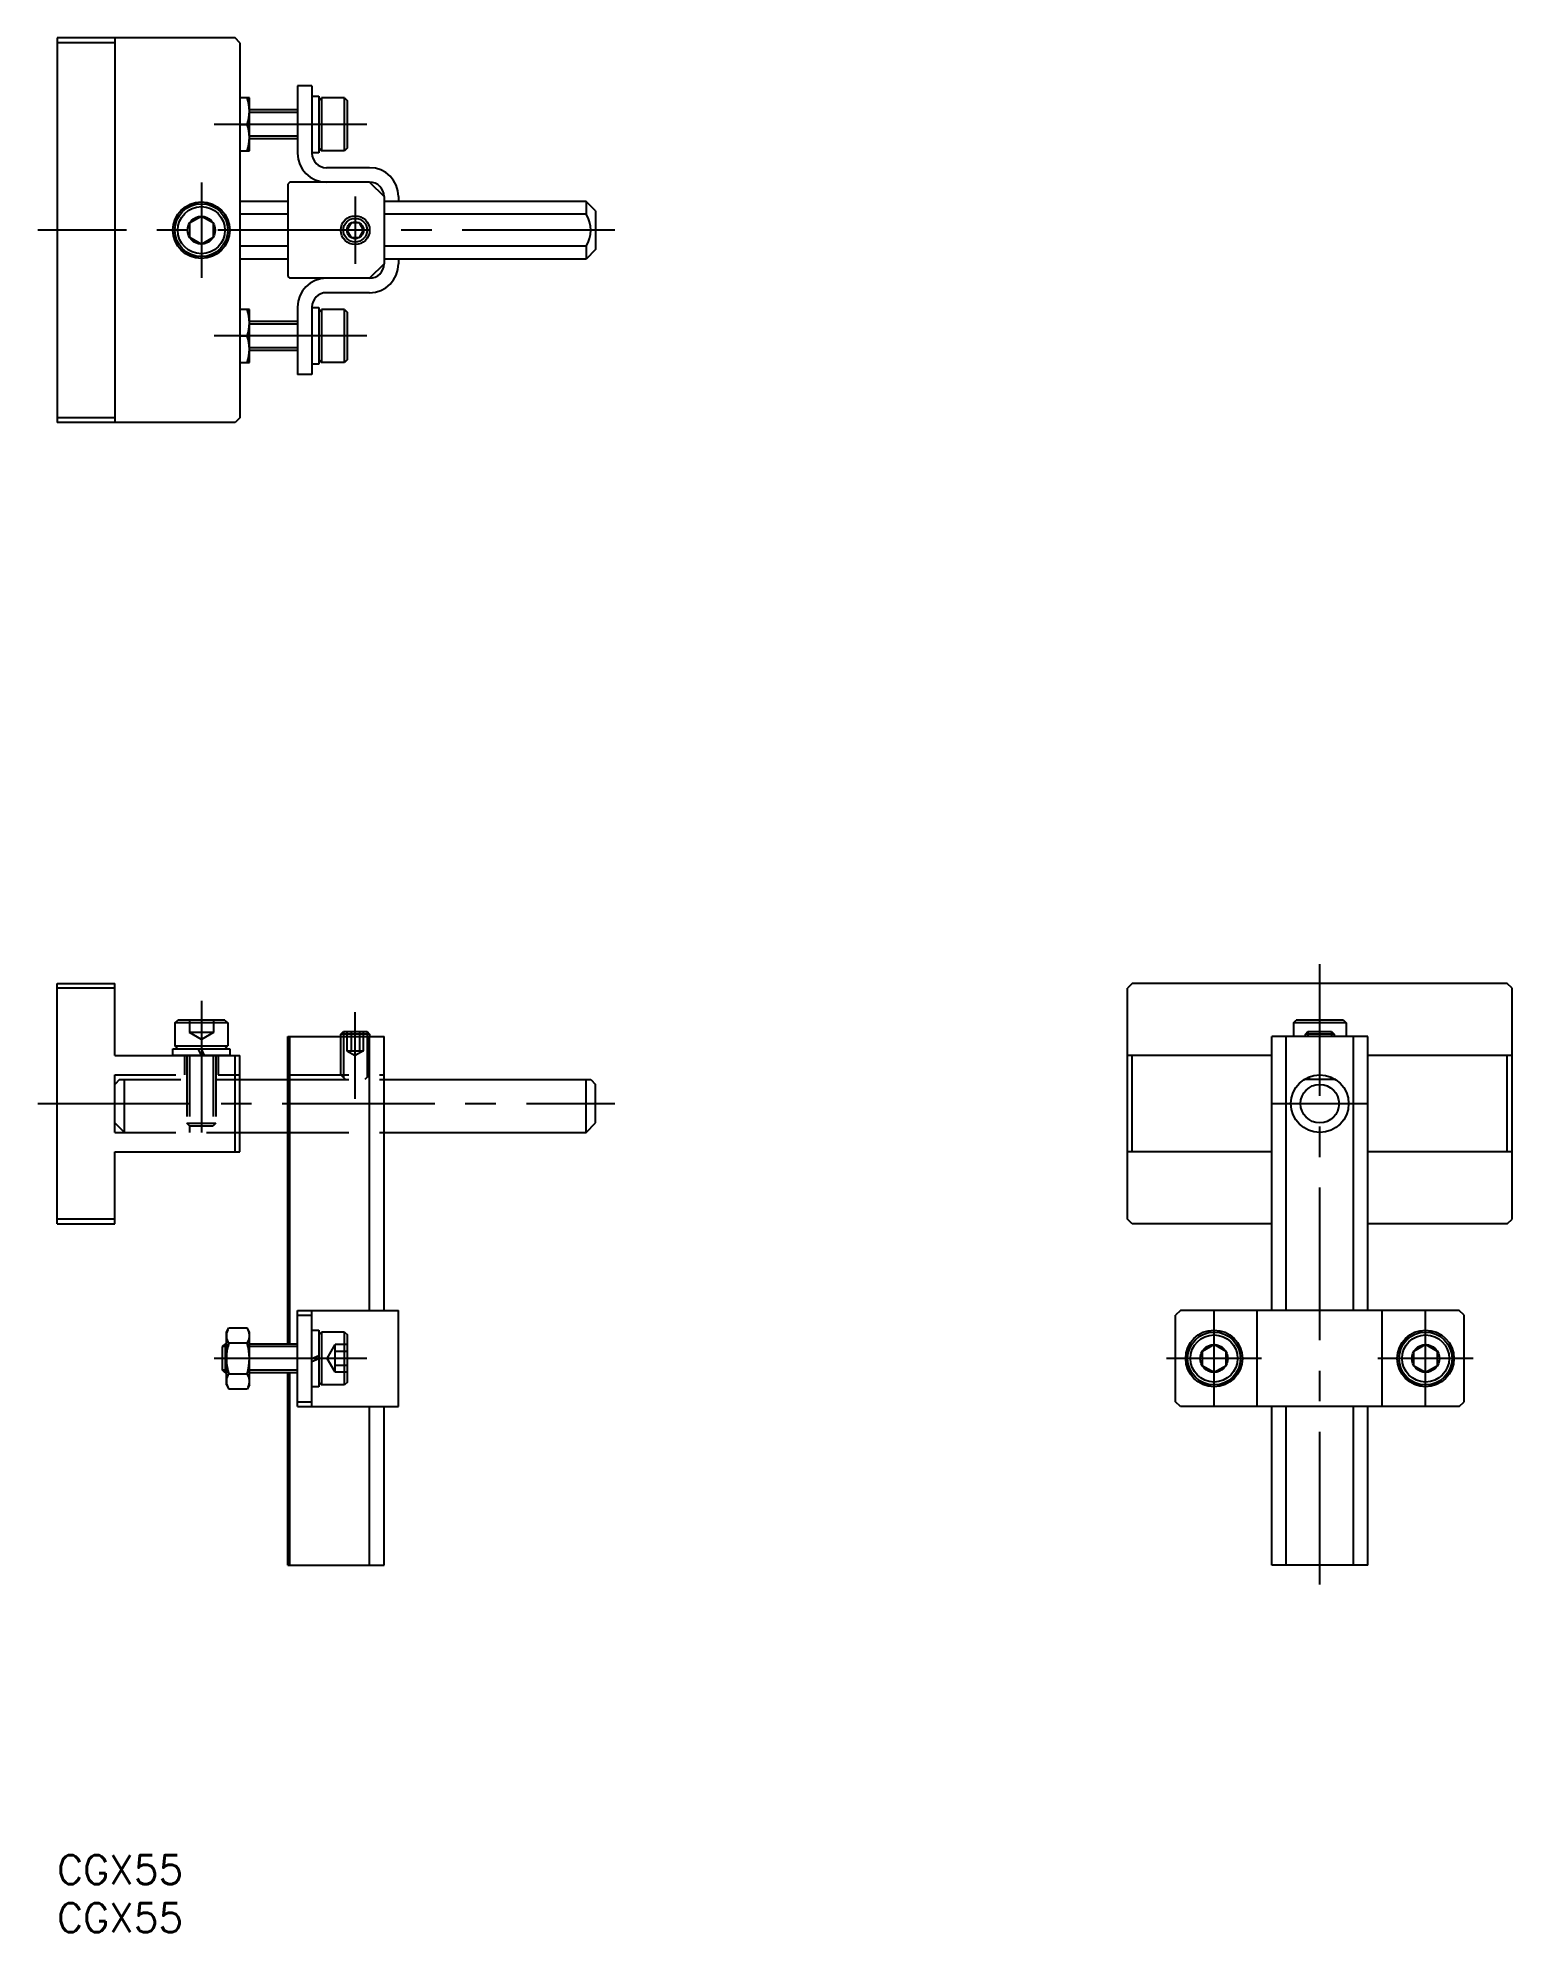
# Model space of a CAD drawing. Extents: x -2 to 151, y -8 to 189.
import ezdxf

# ---------------------------------------------------------------- set-up
doc = ezdxf.new("R2010")
doc.units = 0
doc.header["$LTSCALE"] = 0.5
doc.linetypes.add('CENTER', pattern=[50.8, 31.75, -6.35, 6.35, -6.35])
doc.linetypes.add('DASHED', pattern=[19.05, 12.7, -6.35])
doc.layers.get('0').update_dxf_attribs({"linetype": 'CONTINUOUS'})
doc.layers.add('CENTER', color=1, linetype='CENTER')
doc.styles.get("Standard").update_dxf_attribs({"font": 'txt.shx', "height": 3, "bigfont": 'bigfont.shx'})

# ---------------------------------------------------------------- blocks, each defined once
blk = doc.blocks.new('*U53')
at = {"color": 7, "linetype": 'CONTINUOUS'}
blk.add_text('CGX55', height=3, dxfattribs=at).set_placement((0, -3))
blk = doc.blocks.new('*U54')
at = {"color": 7, "linetype": 'CONTINUOUS'}
blk.add_text('CGX55', height=3, dxfattribs=at).set_placement((0, -8))

msp = doc.modelspace()

# ---------------------------------------------------------------- linework, layer by layer
at = {"color": 7, "linetype": 'CONTINUOUS'}
for p, q in [((18.5, 189), (0, 189)), ((0, 189), (0, 149)), ((6, 188.5), (0, 188.5)), ((6, 189), (6, 149)), ((19, 188.5), (18.5, 189)), ((19, 188.5), (19, 149.5)), ((25, 184), (25, 177)), ((26.5, 184), (25, 184)), ((26.5, 184), (26.5, 177)), ((20, 182.75), (19, 182.75)), ((20, 177.25), (20, 182.75)), ((25, 181.5), (20, 181.5)), ((26.5, 182.95), (27.2, 182.95)), ((27.2, 182.95), (27.2, 177.05)), ((27.2, 182.45), (27.5, 182.75)), ((29.9, 182.75), (27.5, 182.75)), ((27.5, 182.75), (27.5, 177.25)), ((29.9, 182.75), (30.2, 182.45)), ((29.9, 177.25), (29.9, 182.75)), ((30.2, 177.55), (30.2, 182.45)), ((19, 180), (19.75, 180)), ((25, 178.5), (20, 178.5)), ((27.2, 177.55), (27.5, 177.25)), ((30.2, 177.55), (29.9, 177.25)), ((19, 177.25), (20, 177.25)), ((27.2, 177.05), (26.5, 177.05)), ((29.9, 177.25), (27.5, 177.25)), ((32.5, 175.5), (28, 175.5)), ((24.2, 174), (24, 173.8)), ((24, 173.8), (24, 164.2)), ((32.5, 174), (24.2, 174)), ((32.5, 174), (34, 172.5)), ((24, 172), (19, 172)), ((34, 172.5), (34, 165.5)), ((55, 172), (34, 172)), ((35.5, 172.5), (35.5, 172)), ((55, 172), (55, 170.66)), ((56, 171), (55, 172)), ((15, 170.44), (13.75, 169.72)), ((13.75, 169.72), (13.75, 168.28)), ((16.25, 169.72), (15, 170.44)), ((16.25, 168.28), (16.25, 169.72)), ((24, 170.66), (19, 170.66)), ((30.57, 169.75), (30.13, 169)), ((31.43, 169.75), (30.57, 169.75)), ((31.87, 169), (31.43, 169.75)), ((55, 170.66), (34, 170.66)), ((56, 171), (56, 167)), ((13.75, 168.28), (15, 167.56)), ((15, 167.56), (16.25, 168.28)), ((30.13, 169), (30.57, 168.25)), ((30.57, 168.25), (31.43, 168.25)), ((31.43, 168.25), (31.87, 169)), ((14.67, 166.07), (14.67, 166.27)), ((15, 166.05), (15, 166.25)), ((24, 167.34), (19, 167.34)), ((24, 166), (19, 166)), ((34, 165.5), (32.5, 164)), ((55, 167.34), (34, 167.34)), ((55, 166), (34, 166)), ((35.5, 166), (35.5, 165.5)), ((55, 167.34), (55, 166)), ((56, 167), (55, 166)), ((24, 164.2), (24.2, 164)), ((32.5, 164), (24.2, 164)), ((32.5, 162.5), (28, 162.5)), ((20, 160.75), (19, 160.75)), ((20, 155.25), (20, 160.75)), ((25, 161), (25, 154)), ((26.5, 161), (26.5, 154)), ((26.5, 160.95), (27.2, 160.95)), ((27.2, 160.95), (27.2, 155.05)), ((27.2, 160.45), (27.5, 160.75)), ((29.9, 160.75), (27.5, 160.75)), ((27.5, 160.75), (27.5, 155.25)), ((29.9, 160.75), (30.2, 160.45)), ((29.9, 155.25), (29.9, 160.75)), ((30.2, 155.55), (30.2, 160.45)), ((19, 158), (19.75, 158)), ((25, 159.5), (20, 159.5)), ((25, 156.5), (20, 156.5)), ((19, 155.25), (20, 155.25)), ((26.5, 154), (25, 154)), ((27.2, 155.05), (26.5, 155.05)), ((27.2, 155.55), (27.5, 155.25)), ((29.9, 155.25), (27.5, 155.25)), ((30.2, 155.55), (29.9, 155.25)), ((6, 149.5), (0, 149.5)), ((18.5, 149), (0, 149)), ((19, 149.5), (18.5, 149)), ((0, 65.66), (0, 90.66)), ((0, 90.66), (6, 90.66)), ((6, 83.16), (6, 90.66)), ((111.81, 90.66), (111.31, 90.16)), ((150.81, 90.66), (111.81, 90.66)), ((151.31, 90.16), (150.81, 90.66)), ((6, 90.16), (0, 90.16)), ((111.31, 66.16), (111.31, 90.16)), ((151.31, 66.16), (151.31, 90.16)), ((12.25, 86.56), (12.55, 86.86)), ((17.45, 86.86), (12.55, 86.86)), ((17.45, 86.86), (17.75, 86.56)), ((128.56, 86.56), (128.86, 86.86)), ((133.76, 86.86), (128.86, 86.86)), ((133.76, 86.86), (134.06, 86.56)), ((12.25, 86.56), (12.25, 84.16)), ((17.75, 86.56), (12.25, 86.56)), ((17.75, 86.56), (17.75, 84.16)), ((24, 85.16), (34, 85.16)), ((24, 53.16), (24, 85.16)), ((24.2, 53.16), (24.2, 85.16)), ((29.5, 85.39), (29.77, 85.66)), ((29.5, 85.16), (29.5, 85.39)), ((32.5, 85.39), (29.5, 85.39)), ((29.77, 85.66), (32.23, 85.66)), ((32.23, 85.66), (32.5, 85.39)), ((32.5, 85.39), (32.5, 85.16)), ((32.5, 56.66), (32.5, 85.16)), ((34, 56.66), (34, 85.16)), ((126.31, 56.66), (126.31, 85.16)), ((136.31, 85.16), (126.31, 85.16)), ((127.81, 56.66), (127.81, 85.16)), ((134.06, 86.56), (128.56, 86.56)), ((128.56, 86.56), (128.56, 85.16)), ((129.81, 85.39), (130.08, 85.66)), ((129.81, 85.16), (129.81, 85.39)), ((132.81, 85.39), (129.81, 85.39)), ((130.08, 85.66), (132.54, 85.66)), ((132.54, 85.66), (132.81, 85.39)), ((132.81, 85.39), (132.81, 85.16)), ((134.06, 86.56), (134.06, 85.16)), ((134.81, 56.66), (134.81, 85.16)), ((136.31, 56.66), (136.31, 85.16)), ((6, 83.16), (19, 83.16)), ((12.05, 83.16), (12.05, 83.86)), ((12.05, 83.86), (17.95, 83.86)), ((17.95, 83.16), (12.05, 83.16)), ((12.55, 83.86), (12.25, 84.16)), ((12.25, 84.16), (17.75, 84.16)), ((15, 83.16), (14.67, 83.86)), ((15.33, 83.16), (15, 83.86)), ((17.45, 83.86), (17.75, 84.16)), ((17.95, 83.86), (17.95, 83.16)), ((18.5, 73.16), (18.5, 83.16)), ((19, 73.16), (19, 83.16)), ((126.31, 83.16), (111.31, 83.16)), ((111.81, 73.16), (111.81, 83.16)), ((151.31, 83.16), (136.31, 83.16)), ((150.81, 73.16), (150.81, 83.16)), ((130.07, 80.89), (130.31, 80.66)), ((132.54, 80.89), (132.31, 80.66)), ((19, 80.66), (24, 80.66)), ((34, 80.66), (55.5, 80.66)), ((55, 75.16), (55, 80.66)), ((55.5, 80.66), (56, 80.16)), ((56, 76.16), (56, 80.16)), ((132.97, 80.66), (129.65, 80.66)), ((19, 75.16), (24, 75.16)), ((34, 75.16), (55, 75.16)), ((55, 75.16), (56, 76.16)), ((6, 73.16), (19, 73.16)), ((6, 65.66), (6, 73.16)), ((126.31, 73.16), (111.31, 73.16)), ((151.31, 73.16), (136.31, 73.16)), ((6, 66.16), (0, 66.16)), ((0, 65.66), (6, 65.66)), ((111.81, 65.66), (111.31, 66.16)), ((126.31, 65.66), (111.81, 65.66)), ((150.81, 65.66), (136.31, 65.66)), ((150.81, 65.66), (151.31, 66.16)), ((25, 46.66), (25, 56.66)), ((25, 56.66), (35.5, 56.66)), ((25, 56.16), (26.5, 56.16)), ((26.5, 46.66), (26.5, 56.66)), ((35.5, 46.66), (35.5, 56.66)), ((116.81, 56.66), (116.31, 56.16)), ((116.31, 47.16), (116.31, 56.16)), ((145.81, 56.66), (116.81, 56.66)), ((124.81, 46.66), (124.81, 56.66)), ((137.81, 46.66), (137.81, 56.66)), ((146.31, 56.16), (145.81, 56.66)), ((146.31, 47.16), (146.31, 56.16)), ((17.6, 54.41), (17.85, 54.83)), ((17.6, 48.91), (17.6, 54.41)), ((17.85, 54.83), (19.75, 54.83)), ((19.75, 53.25), (17.85, 53.25)), ((20, 54.41), (19.75, 54.83)), ((20, 48.91), (20, 54.41)), ((26.5, 54.61), (27.2, 54.61)), ((27.2, 54.61), (27.2, 48.71)), ((27.2, 54.11), (27.5, 54.41)), ((29.9, 54.41), (27.5, 54.41)), ((27.5, 54.41), (27.5, 48.91)), ((29.9, 54.41), (30.2, 54.11)), ((29.9, 48.91), (29.9, 54.41)), ((30.2, 49.21), (30.2, 54.11)), ((17.2, 52.89), (17.47, 53.16)), ((17.2, 50.43), (17.2, 52.89)), ((17.6, 53.16), (17.47, 53.16)), ((17.47, 53.16), (17.47, 50.16)), ((17.6, 53.16), (17.6, 50.16)), ((25, 53.16), (20, 53.16)), ((26.5, 51.66), (27.2, 51.98)), ((26.5, 51.33), (27.2, 51.66)), ((117.36, 51.66), (117.56, 51.66)), ((117.38, 51.98), (117.58, 51.98)), ((120.31, 53.1), (119.06, 52.38)), ((119.06, 52.38), (119.06, 50.94)), ((121.56, 52.38), (120.31, 53.1)), ((121.56, 50.94), (121.56, 52.38)), ((139.36, 51.66), (139.56, 51.66)), ((139.38, 51.98), (139.58, 51.98)), ((142.31, 53.1), (141.06, 52.38)), ((141.06, 52.38), (141.06, 50.94)), ((143.56, 52.38), (142.31, 53.1)), ((143.56, 50.94), (143.56, 52.38)), ((17.47, 50.16), (17.2, 50.43)), ((17.6, 50.16), (17.47, 50.16)), ((17.85, 50.07), (19.75, 50.07)), ((25, 50.16), (20, 50.16)), ((24, 30.16), (24, 50.16)), ((24.2, 30.16), (24.2, 50.16)), ((119.06, 50.94), (120.31, 50.22)), ((120.31, 50.22), (121.56, 50.94)), ((141.06, 50.94), (142.31, 50.22)), ((142.31, 50.22), (143.56, 50.94)), ((17.6, 48.91), (17.85, 48.48)), ((19.75, 48.48), (17.85, 48.48)), ((20, 48.91), (19.75, 48.48)), ((27.2, 48.71), (26.5, 48.71)), ((27.2, 49.21), (27.5, 48.91)), ((29.9, 48.91), (27.5, 48.91)), ((30.2, 49.21), (29.9, 48.91)), ((25, 47.16), (26.5, 47.16)), ((25, 46.66), (35.5, 46.66)), ((32.5, 30.16), (32.5, 46.66)), ((34, 30.16), (34, 46.66)), ((116.81, 46.66), (116.31, 47.16)), ((145.81, 46.66), (116.81, 46.66)), ((126.31, 30.16), (126.31, 46.66)), ((127.81, 30.16), (127.81, 46.66)), ((134.81, 30.16), (134.81, 46.66)), ((136.31, 30.16), (136.31, 46.66)), ((145.81, 46.66), (146.31, 47.16)), ((24, 30.16), (34, 30.16)), ((136.31, 30.16), (126.31, 30.16))]:
    msp.add_line(p, q, dxfattribs=at)
at = {"color": 3, "linetype": 'CONTINUOUS'}
for p, q in [((25, 181.23), (20, 181.23)), ((25, 178.77), (20, 178.77)), ((25, 159.23), (20, 159.23)), ((25, 156.77), (20, 156.77)), ((29.77, 85.66), (29.77, 85.16)), ((32.23, 85.66), (32.23, 85.16)), ((130.08, 85.66), (130.08, 85.16)), ((132.54, 85.66), (132.54, 85.16)), ((130.08, 80.89), (130.08, 80.89)), ((132.54, 80.89), (132.54, 80.89)), ((17.6, 52.89), (17.2, 52.89)), ((25, 52.89), (20, 52.89)), ((17.6, 50.43), (17.2, 50.43)), ((25, 50.43), (20, 50.43))]:
    msp.add_line(p, q, dxfattribs=at)
at = {"color": 3, "linetype": 'DASHED'}
for p, q in [((13.75, 86.86), (13.75, 85.56)), ((15, 86.86), (15, 85.56)), ((16.25, 86.86), (16.25, 85.56)), ((16.25, 85.56), (13.75, 85.56)), ((15, 84.84), (13.75, 85.56)), ((16.25, 85.56), (15, 84.84)), ((29.5, 81.16), (29.5, 85.16)), ((29.77, 85.16), (29.77, 80.89)), ((30.13, 85.66), (30.13, 83.66)), ((30.57, 85.66), (30.57, 83.66)), ((31.43, 85.66), (31.43, 83.66)), ((31.87, 83.66), (31.87, 85.66)), ((32.23, 85.16), (32.23, 80.89)), ((13.25, 83.16), (13.25, 81.16)), ((13.25, 83.16), (13.25, 81.16)), ((13.25, 83.16), (13.25, 81.16)), ((13.25, 83.16), (13.25, 81.16)), ((13.25, 83.16), (13.25, 81.16)), ((13.5, 83.16), (13.5, 75.16)), ((13.77, 83.16), (13.77, 75.86)), ((16.23, 83.16), (16.23, 75.16)), ((16.5, 83.16), (16.5, 75.16)), ((16.75, 83.16), (16.75, 81.16)), ((30.13, 83.66), (31, 83.16)), ((30.13, 83.66), (31.87, 83.66)), ((31.87, 83.66), (31, 83.16)), ((6, 81.16), (13.25, 81.16)), ((6, 75.16), (6, 81.16)), ((16.75, 81.16), (19, 81.16)), ((24, 81.16), (34, 81.16)), ((29.5, 81.16), (30, 80.66)), ((32.5, 81.16), (32, 80.66)), ((6.5, 80.66), (6, 80.16)), ((6.5, 80.66), (13.5, 80.66)), ((7, 75.16), (7, 80.66)), ((16.5, 80.66), (19, 80.66)), ((24, 80.66), (34, 80.66)), ((7, 75.16), (6, 76.16)), ((6, 75.16), (19, 75.16)), ((13.77, 75.86), (13.5, 76.13)), ((13.5, 76.13), (16.5, 76.13)), ((13.77, 75.86), (13.77, 75.16)), ((13.77, 75.86), (16.23, 75.86)), ((16.5, 76.13), (16.23, 75.86)), ((24, 75.16), (34, 75.16)), ((28.07, 51.66), (28.9, 53.1)), ((28.9, 50.22), (28.07, 51.66)), ((28.9, 50.22), (28.9, 53.1)), ((30.2, 53.1), (28.9, 53.1)), ((30.2, 52.38), (28.9, 52.38)), ((30.2, 50.94), (28.9, 50.94)), ((30.2, 50.22), (28.9, 50.22))]:
    msp.add_line(p, q, dxfattribs=at)
at = {"color": 7, "linetype": 'CONTINUOUS'}
for centre, radius in [((15, 169), 2.95), ((15, 169), 2.75), ((15, 169), 2.45), ((15, 169), 1.44), ((31, 169), 1.5), ((31, 169), 0.866), ((131.31, 78.16), 3), ((131.31, 78.16), 2), ((120.31, 51.66), 2.95), ((120.31, 51.66), 2.75), ((120.31, 51.66), 2.45), ((142.31, 51.66), 2.95), ((142.31, 51.66), 2.75), ((142.31, 51.66), 2.45), ((120.31, 51.66), 1.44), ((142.31, 51.66), 1.44)]:
    msp.add_circle(centre, radius, dxfattribs=at)
at = {"color": 3, "linetype": 'CONTINUOUS'}
msp.add_circle((31, 169), 1.23, dxfattribs=at)
at = {"color": 7, "linetype": 'CONTINUOUS'}
for centre, radius, start, end in [((16.03, 181.38), 3.97, 339.7438, 20.2562), ((16.03, 178.63), 3.97, 339.7438, 20.2562), ((28, 177), 3, 180, 270), ((28, 177), 1.5, 180, 270), ((32.5, 172.5), 3, 0, 90), ((32.5, 172.5), 1.5, 0, 90), ((52.5, 169), 3, 326.4427, 33.5573), ((32.5, 165.5), 1.5, 270, 0), ((32.5, 165.5), 3, 270, 0), ((28, 161), 3, 90, 180), ((28, 161), 1.5, 90, 180), ((16.03, 159.37), 3.97, 339.7438, 20.2562), ((16.03, 156.62), 3.97, 339.7438, 20.2562), ((19.01, 54.04), 1.41, 154.3842, 214.3842), ((22.85, 51.66), 5.25, 162.412, 197.588), ((18.59, 54.04), 1.41, 325.6158, 25.6158), ((14.75, 51.66), 5.25, 342.412, 17.588), ((19.01, 49.28), 1.41, 145.6158, 205.6158), ((18.59, 49.28), 1.41, 334.3842, 34.3842)]:
    msp.add_arc(centre, radius, start, end, dxfattribs=at)
at = {"layer": 'CENTER', "color": 1, "linetype": 'CENTER'}
for p, q in [((32.2, 180), (15.2, 180)), ((15, 173.95), (15, 164.05)), ((31, 172.5), (31, 165.5)), ((58, 169), (-2, 169)), ((32.2, 158), (15.2, 158)), ((131.31, 28.16), (131.31, 92.66)), ((15, 88.86), (15, 75.16)), ((31, 78.66), (31, 87.66)), ((-2, 78.16), (58, 78.16)), ((126.31, 78.16), (136.31, 78.16)), ((120.31, 46.71), (120.31, 56.61)), ((142.31, 46.71), (142.31, 56.61)), ((32.2, 51.66), (15.2, 51.66)), ((125.26, 51.66), (115.36, 51.66)), ((147.26, 51.66), (137.36, 51.66))]:
    msp.add_line(p, q, dxfattribs=at)

# ---------------------------------------------------------------- block references
at = {"color": 7, "linetype": 'CONTINUOUS'}
for name in ['*U53', '*U54']:
    msp.add_blockref(name, (0, 0), dxfattribs=at)

doc.saveas('drawing.dxf')
